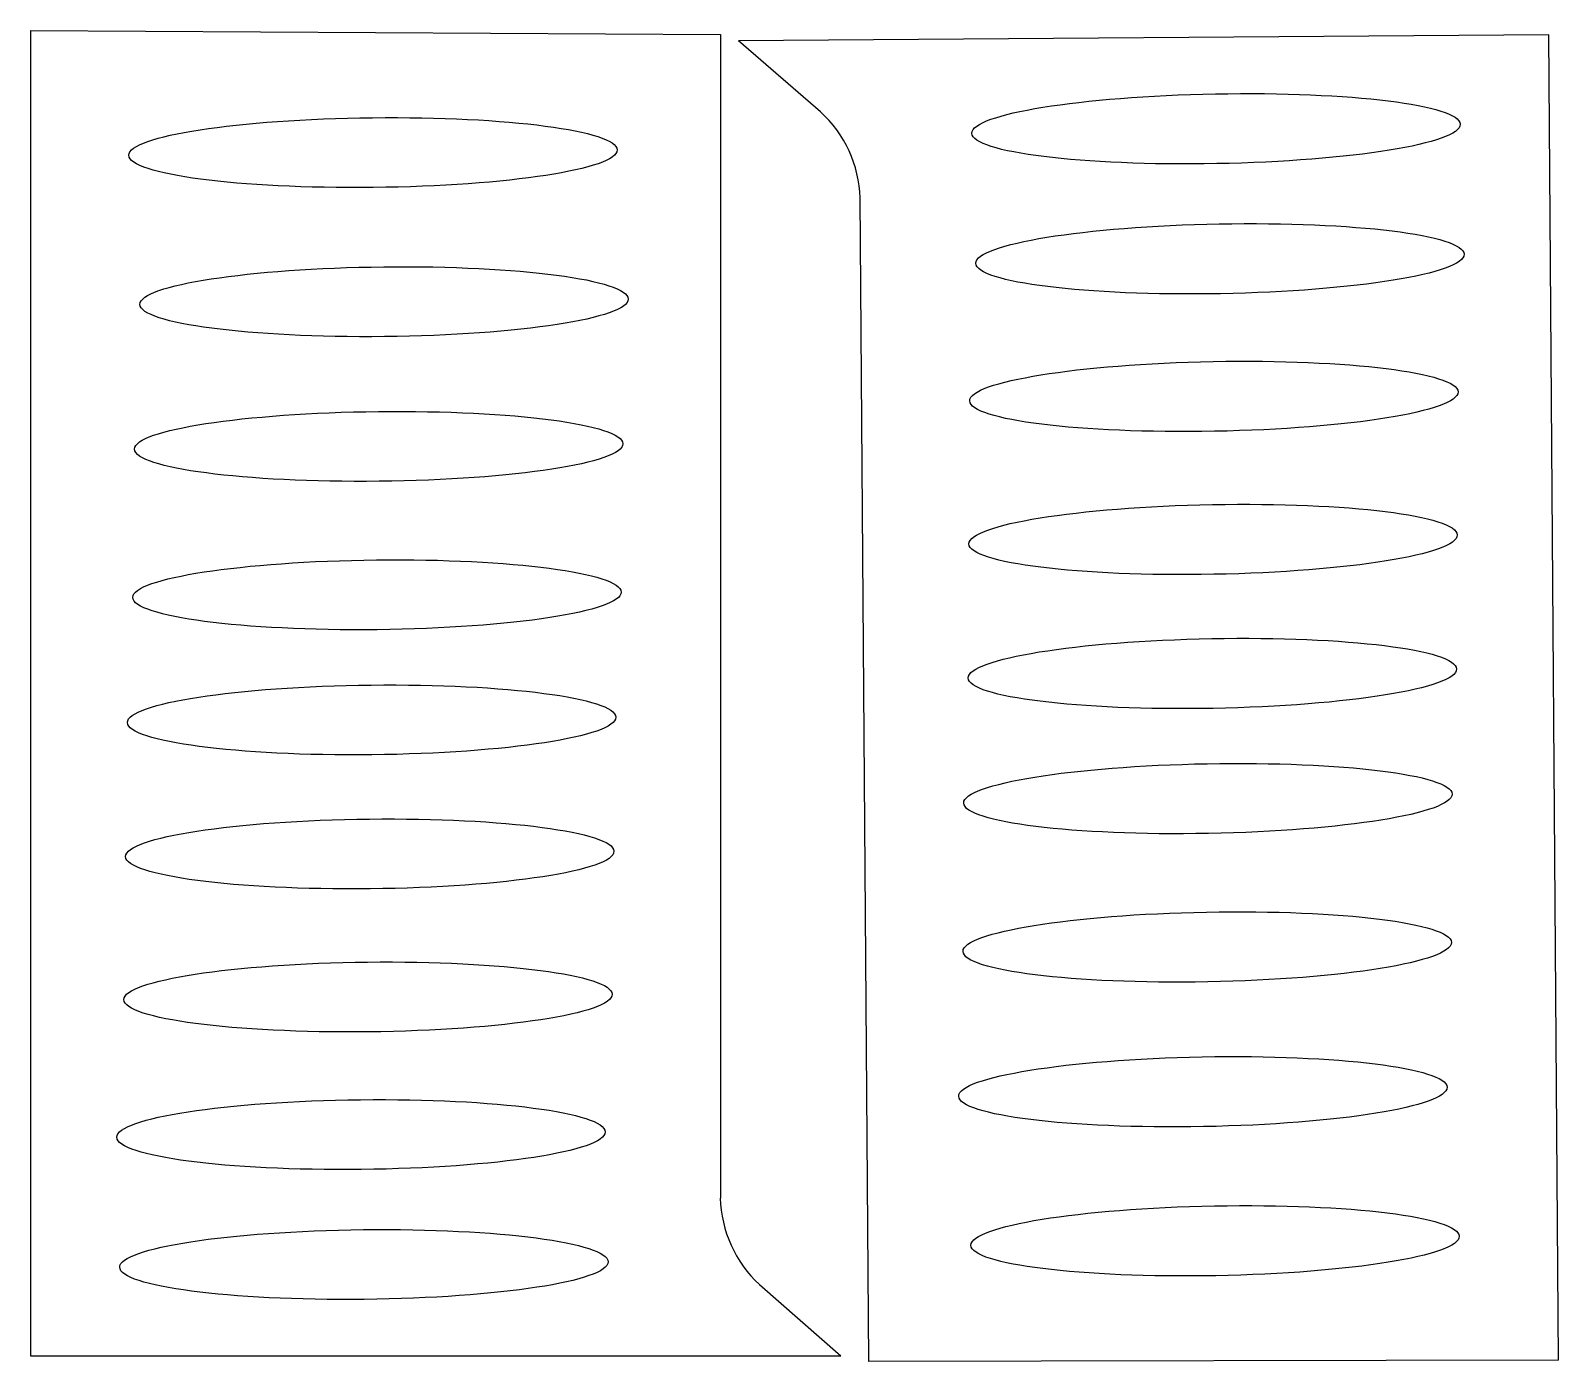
# Model space of a CAD drawing. Header units: millimetres. Extents: x 0 to 2680, y 0 to 1752.
# Drawn here: x 2496.5 to 2679.8, y 1592.1 to 1751.7 of the extents above; entities outside this region: 1.
import ezdxf

# ---------------------------------------------------------------- set-up
doc = ezdxf.new("R2010")
doc.units = ezdxf.units.MM

msp = doc.modelspace()

# ---------------------------------------------------------------- linework, layer by layer
for p, q in [((2496.5, 1751.73), (2579.25, 1751.26)), ((2496.5, 1751.73), (2496.5, 1592.73)), ((2579.25, 1751.26), (2579.25, 1611.67)), ((2678.62, 1751.2), (2581.42, 1750.48)), ((2591.25, 1741.99), (2581.42, 1750.48)), ((2679.79, 1592.2), (2678.62, 1751.2)), ((2597.04, 1592.06), (2596.01, 1731.65)), ((2583.94, 1601.3), (2593.69, 1592.73)), ((2496.5, 1592.73), (2593.69, 1592.73)), ((2679.79, 1592.2), (2597.04, 1592.06))]:
    msp.add_line(p, q)
for centre, start, end in [((2581.45, 1731.2), 1.7662, 47.7296), ((2593.81, 1612.01), 181.3452, 227.3086)]:
    msp.add_arc(centre, 14.57, start, end)
for centre, major_axis in [((2638.71, 1739.95), (-29.29, -0.54)), ((2537.57, 1737.09), (29.29, 0.32)), ((2639.18, 1724.35), (-29.29, -0.54)), ((2538.91, 1719.2), (29.29, 0.32)), ((2638.45, 1707.84), (-29.29, -0.54)), ((2538.27, 1701.84), (29.29, 0.32)), ((2638.36, 1690.68), (-29.29, -0.54)), ((2538.05, 1684.04), (29.29, 0.32)), ((2638.27, 1674.6), (-29.29, -0.54)), ((2537.41, 1669.03), (29.29, 0.32)), ((2637.73, 1659.59), (-29.29, -0.54)), ((2537.19, 1652.95), (29.29, 0.32)), ((2637.65, 1641.79), (-29.29, -0.54)), ((2536.98, 1635.79), (29.29, 0.32)), ((2637.13, 1624.42), (-29.29, -0.54)), ((2536.13, 1619.28), (29.29, 0.32)), ((2638.6, 1606.54), (-29.29, -0.54)), ((2536.48, 1603.69), (29.29, 0.32))]:
    msp.add_ellipse(centre, major_axis=major_axis, ratio=0.142912)
msp.add_open_spline([(0, 0), (0.33, 0), (0.67, 0), (1, 0)], degree=3)

doc.saveas('drawing.dxf')
